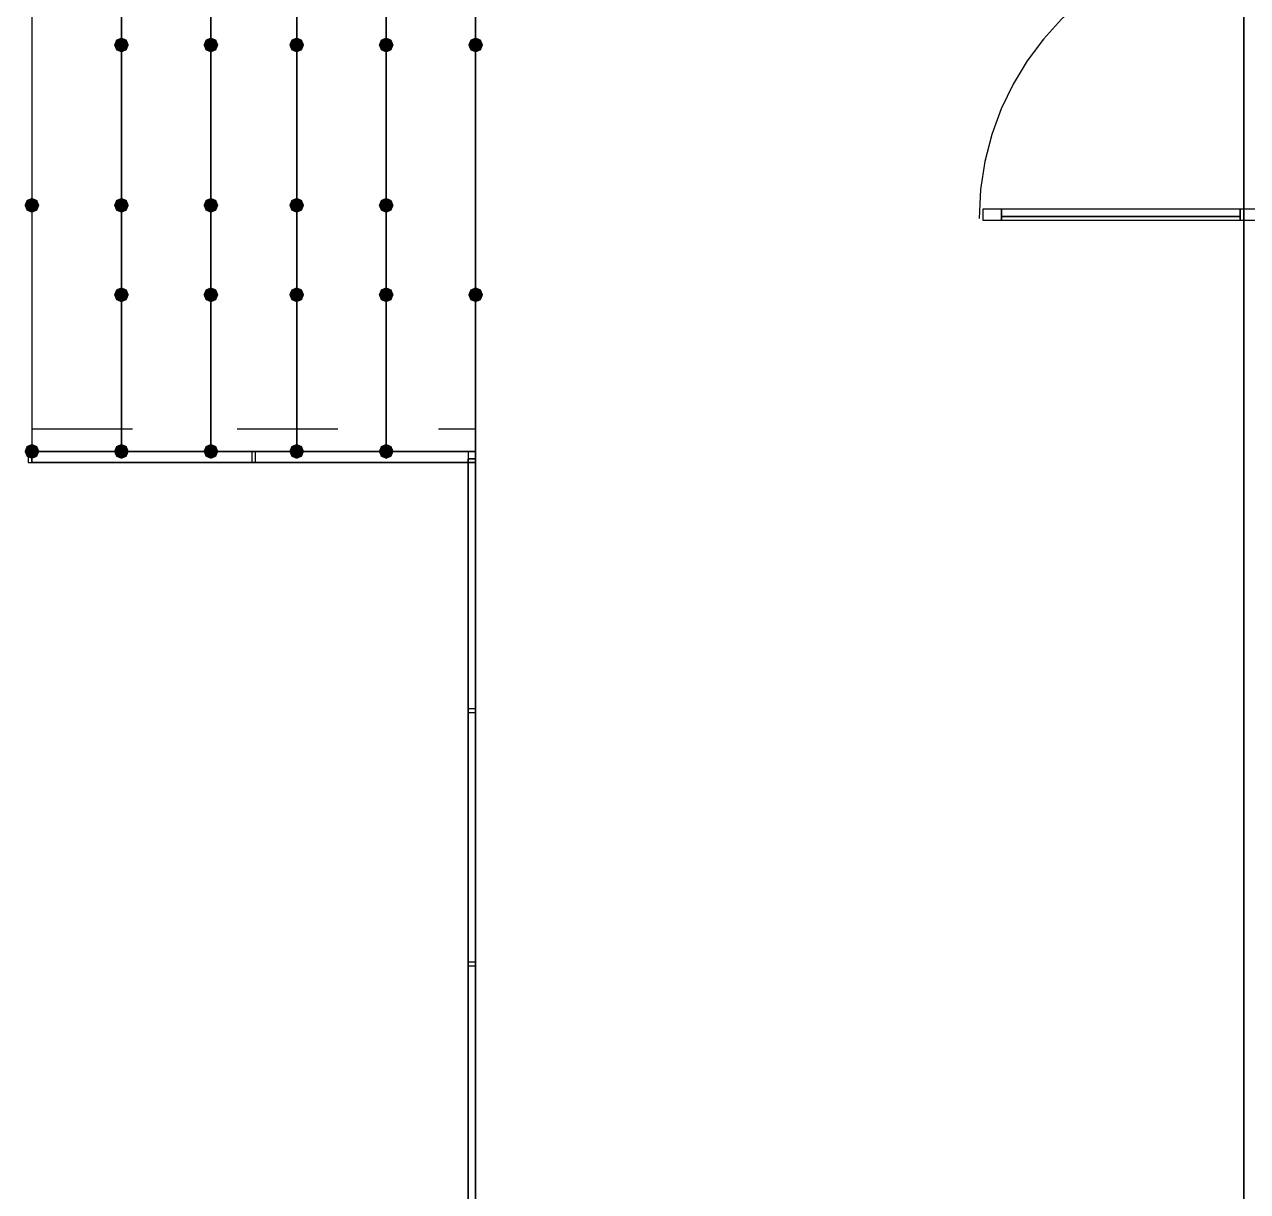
# Model space of a CAD drawing. Header units: millimetres. Extents: x 0 to 420, y 0 to 297.
# Drawn here: x 90.13 to 104.01, y 149.67 to 162.92 of the extents above; entities that cross this region are included whole.
import ezdxf

# ---------------------------------------------------------------- set-up
doc = ezdxf.new("R2010")
doc.units = ezdxf.units.MM
doc.layers.get('0').update_dxf_attribs({"linetype": 'CONTINUOUS'})

msp = doc.modelspace()

# ---------------------------------------------------------------- hatches: boundary and pattern name
at = {"true_color": 0x0000fe}
for points in [[(91.313, 162.687), (91.288129, 162.627204), (91.228333, 162.602333), (91.168538, 162.627204), (91.143667, 162.687), (91.168537, 162.746796), (91.228333, 162.771667), (91.288129, 162.746796)], [(92.329, 162.687), (92.304129, 162.627204), (92.244333, 162.602333), (92.184538, 162.627204), (92.159667, 162.687), (92.184537, 162.746796), (92.244333, 162.771667), (92.304129, 162.746796)], [(93.302667, 162.687), (93.277796, 162.627204), (93.218, 162.602333), (93.158204, 162.627204), (93.133333, 162.687), (93.158204, 162.746796), (93.218, 162.771667), (93.277796, 162.746796)], [(94.318667, 162.687), (94.293796, 162.627204), (94.234, 162.602333), (94.174204, 162.627204), (94.149333, 162.687), (94.174204, 162.746796), (94.234, 162.771667), (94.293796, 162.746796)], [(95.334667, 162.687), (95.309796, 162.627204), (95.25, 162.602333), (95.190204, 162.627204), (95.165333, 162.687), (95.190204, 162.746796), (95.25, 162.771667), (95.309796, 162.746796)], [(90.297, 160.866667), (90.272129, 160.806871), (90.212333, 160.782), (90.152538, 160.806871), (90.127667, 160.866667), (90.152537, 160.926462), (90.212333, 160.951333), (90.272129, 160.926463)], [(91.313, 160.866667), (91.288129, 160.806871), (91.228333, 160.782), (91.168538, 160.806871), (91.143667, 160.866667), (91.168537, 160.926462), (91.228333, 160.951333), (91.288129, 160.926463)], [(92.329, 160.866667), (92.304129, 160.806871), (92.244333, 160.782), (92.184538, 160.806871), (92.159667, 160.866667), (92.184537, 160.926462), (92.244333, 160.951333), (92.304129, 160.926463)], [(93.302667, 160.866667), (93.277796, 160.806871), (93.218, 160.782), (93.158204, 160.806871), (93.133333, 160.866667), (93.158204, 160.926462), (93.218, 160.951333), (93.277796, 160.926463)], [(94.318667, 160.866667), (94.293796, 160.806871), (94.234, 160.782), (94.174204, 160.806871), (94.149333, 160.866667), (94.174204, 160.926462), (94.234, 160.951333), (94.293796, 160.926463)], [(91.313, 159.850667), (91.288129, 159.790871), (91.228333, 159.766), (91.168538, 159.790871), (91.143667, 159.850667), (91.168537, 159.910462), (91.228333, 159.935333), (91.288129, 159.910463)], [(92.329, 159.850667), (92.304129, 159.790871), (92.244333, 159.766), (92.184538, 159.790871), (92.159667, 159.850667), (92.184537, 159.910462), (92.244333, 159.935333), (92.304129, 159.910463)], [(93.302667, 159.850667), (93.277796, 159.790871), (93.218, 159.766), (93.158204, 159.790871), (93.133333, 159.850667), (93.158204, 159.910462), (93.218, 159.935333), (93.277796, 159.910463)], [(94.318667, 159.850667), (94.293796, 159.790871), (94.234, 159.766), (94.174204, 159.790871), (94.149333, 159.850667), (94.174204, 159.910462), (94.234, 159.935333), (94.293796, 159.910463)], [(95.334667, 159.850667), (95.309796, 159.790871), (95.25, 159.766), (95.190204, 159.790871), (95.165333, 159.850667), (95.190204, 159.910462), (95.25, 159.935333), (95.309796, 159.910463)], [(90.297, 158.072667), (90.272129, 158.012871), (90.212333, 157.988), (90.152538, 158.012871), (90.127667, 158.072667), (90.152537, 158.132462), (90.212333, 158.157333), (90.272129, 158.132463)], [(91.313, 158.072667), (91.288129, 158.012871), (91.228333, 157.988), (91.168538, 158.012871), (91.143667, 158.072667), (91.168537, 158.132462), (91.228333, 158.157333), (91.288129, 158.132463)], [(92.329, 158.072667), (92.304129, 158.012871), (92.244333, 157.988), (92.184538, 158.012871), (92.159667, 158.072667), (92.184537, 158.132462), (92.244333, 158.157333), (92.304129, 158.132463)], [(93.302667, 158.072667), (93.277796, 158.012871), (93.218, 157.988), (93.158204, 158.012871), (93.133333, 158.072667), (93.158204, 158.132462), (93.218, 158.157333), (93.277796, 158.132463)], [(94.318667, 158.072667), (94.293796, 158.012871), (94.234, 157.988), (94.174204, 158.012871), (94.149333, 158.072667), (94.174204, 158.132462), (94.234, 158.157333), (94.293796, 158.132463)]]:
    msp.add_hatch(color=0, dxfattribs=at).paths.add_polyline_path(points, flags=0)
at = {"true_color": 0x000007}
msp.add_hatch(color=0, dxfattribs=at).paths.add_polyline_path([(90.297, 158.072667), (90.272129, 158.012871), (90.212333, 157.988), (90.152538, 158.012871), (90.127667, 158.072667), (90.152537, 158.132462), (90.212333, 158.157333), (90.272129, 158.132463)], flags=0)

# ---------------------------------------------------------------- linework, layer by layer
at = {"color": 0, "true_color": 0x000007}
for points in [[(103.970667, 105.029), (389.763, 105.029), (389.763, 222.715667), (103.970667, 222.715667)], [(95.25, 181.271333), (95.25, 146.473333), (103.970667, 146.473333), (103.970667, 181.271333)], [(90.212333, 169.672), (90.212333, 158.072667), (91.228333, 158.072667), (91.228333, 169.672)], [(91.228333, 169.672), (91.228333, 158.072667), (92.244333, 158.072667), (92.244333, 169.672)], [(92.244333, 169.672), (92.244333, 158.072667), (93.218, 158.072667), (93.218, 169.672)], [(93.218, 169.672), (93.218, 158.072667), (94.234, 158.072667), (94.234, 169.672)], [(94.234, 169.672), (94.234, 158.072667), (95.25, 158.072667), (95.25, 169.672)], [(101.007333, 160.697333), (101.219, 160.697333), (101.219, 160.824333), (101.007333, 160.824333)], [(101.219, 160.739667), (103.928333, 160.739667), (103.928333, 160.824333), (101.219, 160.824333)], [(104.182333, 160.824333), (103.928333, 160.824333), (103.928333, 160.697333), (104.182333, 160.697333)], [(101.219, 160.697333), (103.928333, 160.697333), (103.928333, 160.739667), (101.219, 160.739667)], [(90.17, 157.945667), (90.212333, 157.945667), (90.212333, 158.072667), (90.17, 158.072667)], [(90.212333, 158.072667), (95.25, 158.072667), (95.25, 157.945667), (90.212333, 157.945667), (90.212333, 158.072667), (95.25, 158.072667), (95.25, 157.945667), (90.212333, 157.945667), (90.212333, 158.072667), (95.25, 158.072667), (95.25, 157.945667), (90.212333, 157.945667), (90.212333, 158.072667), (90.212333, 157.945667), (95.25, 157.945667), (95.25, 158.072667)], [(90.212333, 158.072667), (90.212333, 157.945667), (95.25, 157.945667), (95.25, 158.072667)], [(92.71, 158.072667), (92.71, 157.945667), (92.752333, 157.945667), (92.752333, 158.072667)], [(95.25, 158.072667), (95.165333, 158.072667), (95.165333, 157.945667), (95.25, 157.945667)], [(95.25, 157.988), (95.25, 146.473333), (95.165333, 146.473333), (95.165333, 157.988), (95.25, 157.988), (95.25, 146.473333), (95.165333, 146.473333), (95.165333, 157.988), (95.25, 157.988), (95.25, 146.473333), (95.165333, 146.473333), (95.165333, 157.988), (95.25, 157.988), (95.165333, 157.988), (95.165333, 146.473333), (95.25, 146.473333)], [(95.25, 157.988), (95.165333, 157.988), (95.165333, 146.473333), (95.25, 146.473333)], [(95.25, 155.151667), (95.165333, 155.151667), (95.165333, 155.109333), (95.25, 155.109333)], [(95.25, 152.273), (95.165333, 152.273), (95.165333, 152.230667), (95.25, 152.230667)]]:
    msp.add_lwpolyline(points, close=True, dxfattribs=at)
for points in [[(90.212333, 169.672), (90.212333, 158.072667)], [(91.228333, 169.672), (91.228333, 158.072667)], [(92.244333, 169.672), (92.244333, 158.072667)], [(93.218, 169.672), (93.218, 158.072667)], [(94.234, 169.672), (94.234, 158.072667)], [(104.161167, 163.914667), (103.834377, 163.898165), (103.517028, 163.849732), (103.210724, 163.770973), (102.917074, 163.663496), (102.637684, 163.528907), (102.374159, 163.368812), (102.128108, 163.184818), (101.901136, 162.978531), (101.694849, 162.751559), (101.510855, 162.505507), (101.35076, 162.241983), (101.216171, 161.962592), (101.108693, 161.668942), (101.029935, 161.362639), (100.981501, 161.045289), (100.965, 160.7185)], [(101.219, 160.739667), (103.928333, 160.739667)], [(91.355333, 158.326667), (90.212333, 158.326667)], [(93.683667, 158.326667), (92.540667, 158.326667)], [(94.784333, 158.072667), (95.25, 158.072667), (95.25, 158.326667), (94.826667, 158.326667)], [(90.212333, 158.072667), (91.355333, 158.072667)], [(92.498333, 158.072667), (93.641333, 158.072667)]]:
    msp.add_lwpolyline(points, dxfattribs=at)

doc.saveas('drawing.dxf')
